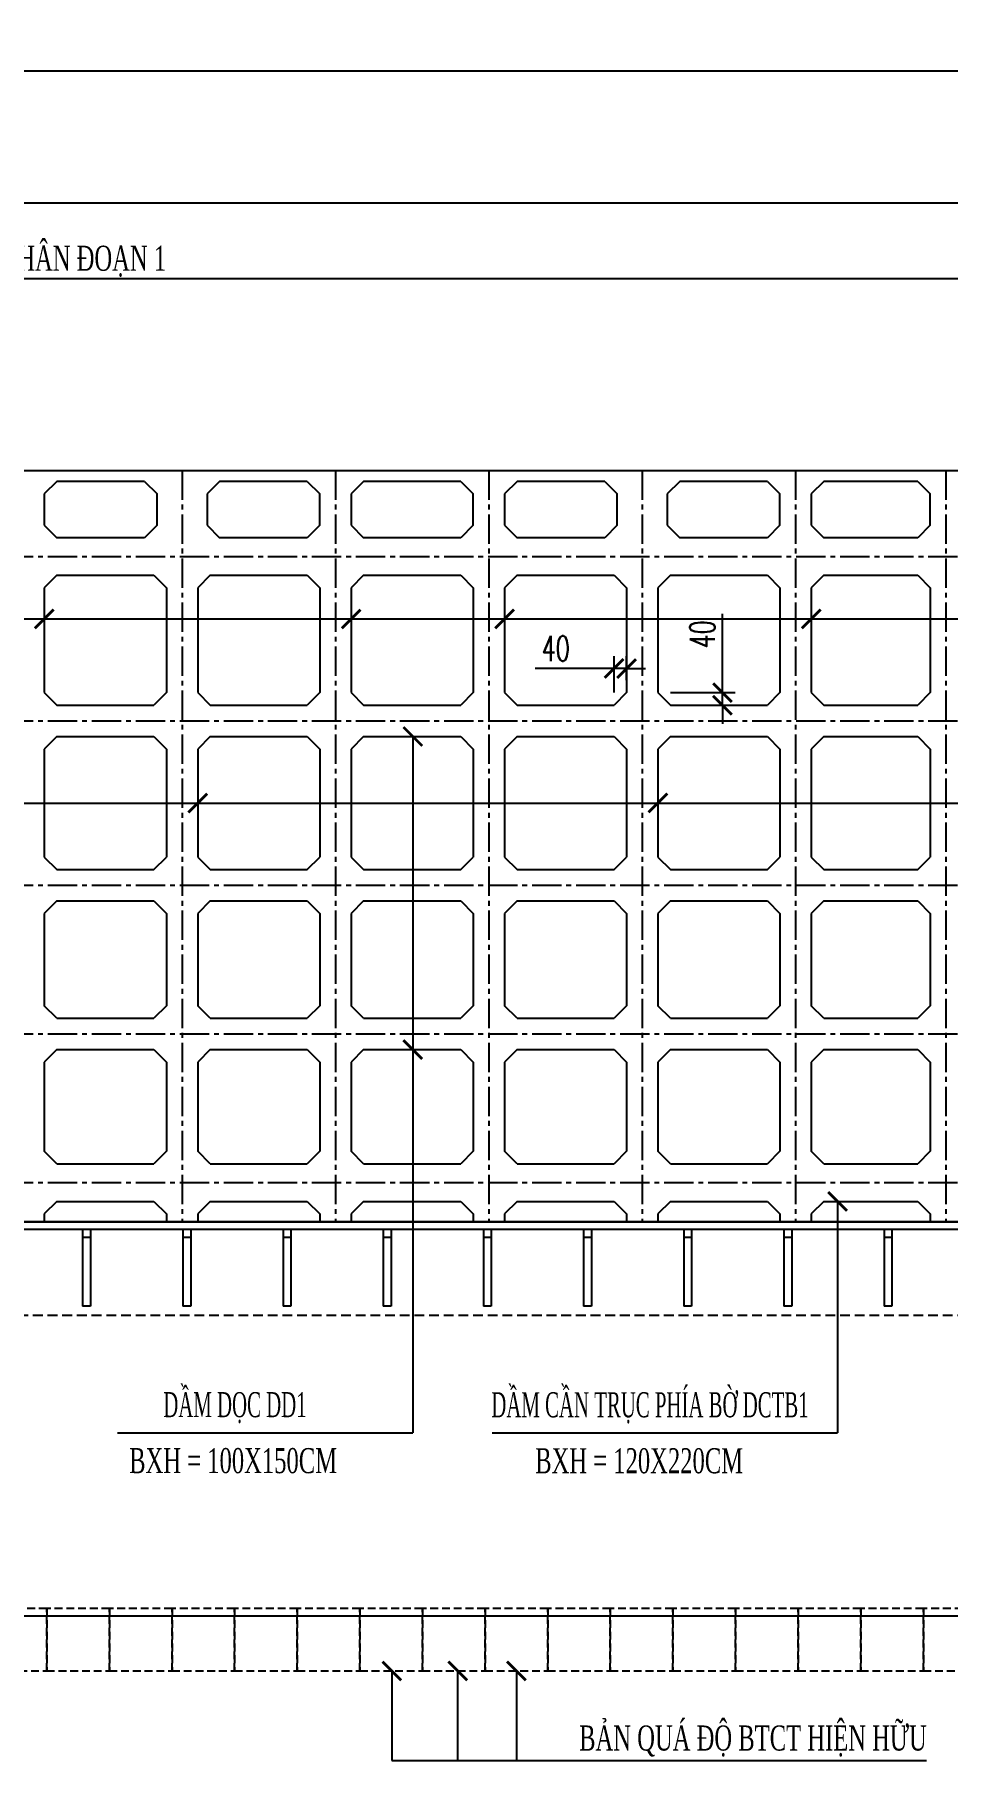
# Model space of a CAD drawing. Extents: x -64479 to 90650, y -38385 to 38270.
# Drawn here: x -46533 to -43617, y -3322 to 2191 of the extents above; entities that cross this region are included whole.
import ezdxf
from ezdxf.enums import TextEntityAlignment as Align

# ---------------------------------------------------------------- set-up
doc = ezdxf.new("R2010")
doc.units = 0
doc.header["$MEASUREMENT"] = 0
doc.linetypes.add('CENTER2', pattern=[1.125, 0.75, -0.125, 0.125, -0.125])
doc.linetypes.add('HIDDEN', pattern=[0.375, 0.25, -0.125])
doc.layers.get('0').update_dxf_attribs({"linetype": 'CONTINUOUS'})
for name, color, linetype in [('BORDER', 2, 'CONTINUOUS'), ('CENTER', 9, 'CENTER2'), ('Dam', 4, 'CONTINUOUS'), ('DIMENSION', 4, 'CONTINUOUS'), ('HIDDEN', 4, 'HIDDEN'), ('STEEL', 1, 'CONTINUOUS'), ('TEXT', 3, 'CONTINUOUS')]:
    doc.layers.add(name, color=color, linetype=linetype)
doc.styles.add('DIM', font='romans.shx', dxfattribs={"width": 0.65})
doc.styles.add('THUONG', font='vntimeh.shx')
doc.dimstyles.new('400.Ph', dxfattribs={"dimscale": 400, "dimtxt": 0.2, "dimasz": 0.15, "dimexe": 0.1, "dimexo": 0.1, "dimgap": 0.06, "dimtad": 1, "dimdec": 0, "dimzin": 0, "dimdsep": 46, "dimtxsty": 'DIM', "dimblk": 'ARCHTICK', "dimcen": 0.15, "dimdle": 0.1, "dimclrd": 256, "dimclre": 7, "dimclrt": 6, "dimadec": 0, "dimazin": 0, "dimtfac": 1, "dimtdec": 0, "dimtix": 1, "dimtmove": 0, "dimatfit": 3, "dimldrblk": 'ARCHTICK', "dimfxl": 1, "dimtolj": 1, "dimtzin": 0, "dimarcsym": 0})

# ---------------------------------------------------------------- blocks, each defined once
blk = doc.blocks.new('_ArchTick')
at = {"color": 0, "linetype": 'ByBlock', "const_width": 0.15}
blk.add_lwpolyline([(-0.5, -0.5), (0.5, 0.5)], dxfattribs=at)
blk = doc.blocks.new('*D66')
at = {"layer": 'DIMENSION', "color": 7, "lineweight": -2}
for p, q in [((-50569.07362314267, 838.9128013994449), (-50569.07362314267, 2114.759046544601)), ((-12849.07362314814, 838.9128013993758), (-12849.07362314814, 2114.759046544601))]:
    blk.add_line(p, q, dxfattribs=at)
at = {"layer": 'DIMENSION', "lineweight": -2}
blk.add_line((-50609.07362314267, 2074.759046544601), (-12809.07362314814, 2074.759046544601), dxfattribs=at)
at = {"layer": 'DIMENSION', "lineweight": -2, "xscale": 60, "yscale": 60, "zscale": 60, "rotation": 180}
blk.add_blockref('_ArchTick', (-50569.07362314267, 2074.759046544601), dxfattribs=at)
at = {"layer": 'DIMENSION', "lineweight": -2, "xscale": 60, "yscale": 60, "zscale": 60}
blk.add_blockref('_ArchTick', (-12849.07362314814, 2074.759046544601), dxfattribs=at)
at = {"layer": 'DIMENSION', "color": 6, "insert": (-31709.07362314541, 2138.759046544601), "char_height": 80, "attachment_point": 5, "style": 'DIM'}
blk.add_mtext('\\A1;37720', dxfattribs=at)
blk = doc.blocks.new('Ban qua do 200x200')
at = {"layer": 'HIDDEN', "ltscale": 100}
blk.add_lwpolyline([(0, 0), (200, 0), (200, 200), (0, 200)], close=True, dxfattribs=at)
blk = doc.blocks.new('*D564')
at = {"layer": 'DIMENSION', "lineweight": -2}
blk.add_line((-59185.90932937031, -14431.00599132664), (-51562.90932937166, -14431.00599132664), dxfattribs=at)
at = {"layer": 'DIMENSION', "color": 7, "lineweight": -2}
for p, q in [((-59145.90932937031, -15004.43129209077), (-59145.90932937031, -14391.00599132664)), ((-51602.90932937166, -15004.43129209077), (-51602.90932937166, -14391.00599132664))]:
    blk.add_line(p, q, dxfattribs=at)
at = {"layer": 'DIMENSION', "lineweight": -2, "xscale": 60, "yscale": 60, "zscale": 60, "rotation": 180}
blk.add_blockref('_ArchTick', (-59145.90932937031, -14431.00599132664), dxfattribs=at)
at = {"layer": 'DIMENSION', "lineweight": -2, "xscale": 60, "yscale": 60, "zscale": 60}
blk.add_blockref('_ArchTick', (-51602.90932937166, -14431.00599132664), dxfattribs=at)
at = {"layer": 'DIMENSION', "color": 6, "insert": (-55435.87162873328, -14367.00599132664), "char_height": 80, "attachment_point": 5, "style": 'DIM'}
blk.add_mtext('\\A1;7543', dxfattribs=at)
blk = doc.blocks.new('*D466')
at = {"layer": 'DIMENSION', "color": 7, "lineweight": -2}
for p, q in [((-50569.07362314272, 838.9128013994449), (-50569.07362314272, 1693.34764504453)), ((-27937.07362315865, 838.91280139928), (-27937.07362315865, 1693.34764504453))]:
    blk.add_line(p, q, dxfattribs=at)
at = {"layer": 'DIMENSION', "lineweight": -2}
blk.add_line((-50609.07362314272, 1653.34764504453), (-27897.07362315865, 1653.34764504453), dxfattribs=at)
at = {"layer": 'DIMENSION', "lineweight": -2, "xscale": 60, "yscale": 60, "zscale": 60, "rotation": 180}
blk.add_blockref('_ArchTick', (-50569.07362314272, 1653.34764504453), dxfattribs=at)
at = {"layer": 'DIMENSION', "lineweight": -2, "xscale": 60, "yscale": 60, "zscale": 60}
blk.add_blockref('_ArchTick', (-27937.07362315865, 1653.34764504453), dxfattribs=at)
at = {"layer": 'DIMENSION', "color": 6, "insert": (-39253.07362315068, 1717.347645044531), "char_height": 80, "attachment_point": 5, "style": 'DIM'}
blk.add_mtext('\\A1;22632', dxfattribs=at)
blk = doc.blocks.new('*D504')
at = {"layer": 'DIMENSION', "lineweight": -2}
for p, q in [((-44335.78916866728, 88.91280139940494), (-44335.78916866728, 341.1032775898811)), ((-44335.78916866728, 48.91280139940494), (-44335.78916866728, 88.91280139940494)), ((-44335.78916866728, 48.91280139940494), (-44335.78916866728, -11.08719860059505))]:
    blk.add_line(p, q, dxfattribs=at)
at = {"layer": 'DIMENSION', "color": 7, "lineweight": -2}
for p, q in [((-44502.07362314275, 88.91280139940498), (-44295.78916866728, 88.91280139940493)), ((-44462.07362314275, 48.91280139940498), (-44295.78916866728, 48.91280139940493))]:
    blk.add_line(p, q, dxfattribs=at)
at = {"layer": 'DIMENSION', "lineweight": -2, "xscale": 60, "yscale": 60, "zscale": 60}
for p, rotation in [((-44335.78916866728, 88.91280139940494), 270), ((-44335.78916866728, 48.91280139940494), 90)]:
    blk.add_blockref('_ArchTick', p, dxfattribs=dict(at, rotation=rotation))
at = {"layer": 'DIMENSION', "color": 6, "insert": (-44399.78916866728, 275.0080394946359), "char_height": 80, "attachment_point": 5, "rotation": 90, "style": 'DIM'}
blk.add_mtext('\\A1;40', dxfattribs=at)
blk = doc.blocks.new('*D505')
at = {"layer": 'DIMENSION', "lineweight": -2}
for p, q in [((-44682.07362314278, 166.029825670179), (-44934.26409933325, 166.029825670179)), ((-44642.07362314276, 166.029825670179), (-44682.07362314278, 166.029825670179)), ((-44642.07362314276, 166.029825670179), (-44582.07362314277, 166.029825670179))]:
    blk.add_line(p, q, dxfattribs=at)
at = {"layer": 'DIMENSION', "color": 7, "lineweight": -2}
for p, q in [((-44682.07362314278, 88.91280139939771), (-44682.07362314278, 206.029825670179)), ((-44642.07362314276, 128.9128013993977), (-44642.07362314276, 206.029825670179))]:
    blk.add_line(p, q, dxfattribs=at)
at = {"layer": 'DIMENSION', "lineweight": -2, "xscale": 60, "yscale": 60, "zscale": 60}
blk.add_blockref('_ArchTick', (-44682.07362314278, 166.029825670179), dxfattribs=at)
at = {"layer": 'DIMENSION', "lineweight": -2, "xscale": 60, "yscale": 60, "zscale": 60, "rotation": 180}
blk.add_blockref('_ArchTick', (-44642.07362314276, 166.029825670179), dxfattribs=at)
at = {"layer": 'DIMENSION', "color": 6, "insert": (-44868.16886123802, 230.029825670179), "char_height": 80, "attachment_point": 5, "style": 'DIM'}
blk.add_mtext('\\A1;40', dxfattribs=at)
blk = doc.blocks.new('PD DD')
at = {"layer": 'BORDER'}
for p, q in [((-59145.90932937031, -15044.43129209077), (-51602.90932937166, -15044.43129209079)), ((-59145.90932936373, -17444.43129209077), (-51602.90932936022, -17444.43129209064))]:
    blk.add_line(p, q, dxfattribs=at)
at = {"layer": 'CENTER', "ltscale": 125}
for p, q in [((-54638.90932937032, -15044.43129209077), (-54638.90932937032, -17444.43129209077)), ((-54638.90932937032, -15044.43129209077), (-54638.90932937032, -17444.43129209077)), ((-54148.90932937033, -15044.43129209077), (-54148.90932937033, -17444.43129209077)), ((-54148.90932937033, -15044.43129209077), (-54148.90932937033, -17444.43129209077)), ((-53658.90932937032, -15044.43129209077), (-53658.90932937032, -17444.43129209077)), ((-53658.90932937032, -15044.43129209077), (-53658.90932937032, -17444.43129209077)), ((-53168.90932937033, -15044.43129209077), (-53168.90932937033, -17444.43129209077)), ((-53168.90932937033, -15044.43129209077), (-53168.90932937033, -17444.43129209077)), ((-52678.90932937032, -15044.43129209077), (-52678.90932937032, -17444.43129209077)), ((-52678.90932937032, -15044.43129209077), (-52678.90932937032, -17444.43129209077)), ((-52198.90932937032, -15044.43129209077), (-52198.90932937032, -17444.43129209077)), ((-52198.90932937032, -15044.43129209077), (-52198.90932937032, -17444.43129209077)), ((-59145.90932937031, -15319.43129209077), (-51601.90932937028, -15319.43129209077)), ((-59145.90932937031, -15844.43129209077), (-51601.90932937028, -15844.43129209077)), ((-59145.90932937031, -16369.43129209077), (-51601.90932937028, -16369.43129209077)), ((-59145.90932937031, -16844.43129209077), (-51601.90932937028, -16844.43129209077)), ((-59145.90932937031, -17319.43129209077), (-51601.90932937028, -17319.43129209077))]:
    blk.add_line(p, q, dxfattribs=at)
at = {"layer": 'Dam', "ltscale": 200}
for p, q in [((-55038.90932937031, -15079.43129209077), (-55078.90932937033, -15119.43129209077)), ((-54758.90932937033, -15079.43129209077), (-54718.90932937032, -15119.43129209077)), ((-54518.90932937033, -15079.43129209077), (-54558.90932937032, -15119.43129209077)), ((-54238.90932937034, -15079.43129209077), (-54198.90932937033, -15119.43129209078)), ((-54058.90932937031, -15079.43129209077), (-54098.90932937033, -15119.43129209078)), ((-53748.90932937033, -15079.43129209077), (-53708.90932937032, -15119.43129209077)), ((-53568.90932937032, -15079.43129209077), (-53608.90932937032, -15119.43129209077)), ((-53288.90932937032, -15079.43129209077), (-53248.90932937033, -15119.43129209077)), ((-53048.90932937032, -15079.43129209077), (-53088.90932937033, -15119.43129209077)), ((-52768.90932937033, -15079.43129209077), (-52728.90932937032, -15119.43129209077)), ((-52588.90932937032, -15079.43129209077), (-52628.90932937033, -15119.43129209077)), ((-52288.90932937033, -15079.43129209077), (-52248.90932937032, -15119.43129209079)), ((-55078.90932937033, -15119.43129209077), (-55078.90932937033, -15219.43129209079)), ((-54718.90932937032, -15219.43129209078), (-54718.90932937032, -15119.43129209077)), ((-54558.90932937032, -15119.43129209077), (-54558.90932937032, -15219.43129209078)), ((-54198.90932937033, -15219.43129209079), (-54198.90932937033, -15119.43129209078)), ((-54098.90932937033, -15119.43129209078), (-54098.90932937033, -15219.43129209079)), ((-53708.90932937032, -15219.43129209078), (-53708.90932937032, -15119.43129209077)), ((-53608.90932937032, -15119.43129209077), (-53608.90932937032, -15219.43129209078)), ((-53248.90932937033, -15219.43129209078), (-53248.90932937033, -15119.43129209077)), ((-53088.90932937033, -15119.43129209077), (-53088.90932937033, -15219.43129209078)), ((-52728.90932937032, -15219.43129209078), (-52728.90932937032, -15119.43129209077)), ((-52628.90932937033, -15119.43129209077), (-52628.90932937033, -15219.43129209078)), ((-52248.90932937032, -15219.43129209079), (-52248.90932937032, -15119.43129209079)), ((-55078.90932937033, -15219.43129209079), (-55038.90932937033, -15259.43129209078)), ((-54718.90932937032, -15219.43129209078), (-54758.90932937033, -15259.43129209078)), ((-54558.90932937032, -15219.43129209078), (-54518.90932937032, -15259.43129209078)), ((-54198.90932937033, -15219.43129209079), (-54238.90932937031, -15259.43129209078)), ((-54098.90932937033, -15219.43129209079), (-54058.90932937033, -15259.43129209078)), ((-53708.90932937032, -15219.43129209078), (-53748.90932937033, -15259.43129209078)), ((-53608.90932937032, -15219.43129209078), (-53568.90932937032, -15259.43129209078)), ((-53248.90932937033, -15219.43129209078), (-53288.90932937032, -15259.43129209078)), ((-53088.90932937033, -15219.43129209078), (-53048.90932937032, -15259.43129209078)), ((-52728.90932937032, -15219.43129209078), (-52768.90932937033, -15259.43129209078)), ((-52628.90932937033, -15219.43129209078), (-52588.90932937032, -15259.43129209078)), ((-52248.90932937032, -15219.43129209079), (-52288.90932937031, -15259.43129209078)), ((-55038.90932937034, -15379.43129209081), (-55078.90932937034, -15419.43129209081)), ((-55038.90932937033, -15379.43129209081), (-54728.90932937034, -15379.43129209081)), ((-54728.90932937034, -15379.43129209081), (-54688.90932937034, -15419.43129209081)), ((-54548.90932937034, -15379.43129209081), (-54588.90932937034, -15419.43129209081)), ((-54548.90932937033, -15379.43129209081), (-54238.90932937034, -15379.43129209081)), ((-54238.90932937034, -15379.43129209081), (-54198.90932937033, -15419.43129209081)), ((-54058.90932937034, -15379.43129209081), (-54098.90932937034, -15419.43129209081)), ((-54058.90932937033, -15379.43129209081), (-53748.90932937034, -15379.43129209081)), ((-53748.90932937034, -15379.43129209081), (-53708.90932937034, -15419.43129209081)), ((-53568.90932937034, -15379.43129209081), (-53608.90932937034, -15419.43129209081)), ((-53568.90932937033, -15379.43129209081), (-53258.90932937034, -15379.43129209081)), ((-53258.90932937034, -15379.43129209081), (-53218.90932937034, -15419.43129209081)), ((-53078.90932937034, -15379.43129209081), (-53118.90932937034, -15419.43129209081)), ((-53078.90932937033, -15379.43129209081), (-52768.90932937034, -15379.43129209081)), ((-52768.90932937034, -15379.43129209081), (-52728.90932937034, -15419.43129209081)), ((-52588.90932937034, -15379.43129209081), (-52628.90932937033, -15419.43129209081)), ((-52588.90932937033, -15379.43129209081), (-52288.90932937033, -15379.43129209081)), ((-52288.90932937034, -15379.43129209081), (-52248.90932937034, -15419.43129209081)), ((-55078.90932937034, -15419.43129209081), (-55078.90932937034, -15754.43129209081)), ((-54688.90932937034, -15419.43129209081), (-54688.90932937036, -15754.43129209082)), ((-54588.90932937034, -15419.43129209081), (-54588.90932937034, -15754.43129209081)), ((-54198.90932937033, -15419.43129209081), (-54198.90932937035, -15754.43129209082)), ((-54098.90932937034, -15419.43129209081), (-54098.90932937034, -15754.43129209081)), ((-53708.90932937034, -15419.43129209081), (-53708.90932937036, -15754.43129209082)), ((-53608.90932937034, -15419.43129209081), (-53608.90932937034, -15754.43129209081)), ((-53218.90932937034, -15419.43129209081), (-53218.90932937035, -15754.43129209082)), ((-53118.90932937034, -15419.43129209081), (-53118.90932937034, -15754.43129209081)), ((-52728.90932937034, -15419.43129209081), (-52728.90932937035, -15754.43129209082)), ((-52628.90932937033, -15419.43129209081), (-52628.90932937033, -15754.43129209081)), ((-52248.90932937034, -15419.43129209081), (-52248.90932937035, -15754.43129209082)), ((-55078.90932937034, -15754.43129209081), (-55038.90932937034, -15794.43129209081)), ((-54688.90932937036, -15754.43129209082), (-54728.90932937035, -15794.43129209082)), ((-54588.90932937034, -15754.43129209081), (-54548.90932937034, -15794.43129209081)), ((-54198.90932937035, -15754.43129209082), (-54238.90932937036, -15794.43129209082)), ((-54098.90932937034, -15754.43129209081), (-54058.90932937034, -15794.43129209081)), ((-53708.90932937036, -15754.43129209082), (-53748.90932937035, -15794.43129209082)), ((-53608.90932937034, -15754.43129209081), (-53568.90932937034, -15794.43129209081)), ((-53218.90932937035, -15754.43129209082), (-53258.90932937035, -15794.43129209082)), ((-53118.90932937034, -15754.43129209081), (-53078.90932937034, -15794.43129209081)), ((-52728.90932937035, -15754.43129209082), (-52768.90932937035, -15794.43129209082)), ((-52628.90932937033, -15754.43129209081), (-52588.90932937034, -15794.43129209081)), ((-52248.90932937035, -15754.43129209082), (-52288.90932937035, -15794.43129209082)), ((-55038.90932937033, -15794.43129209081), (-54728.90932937037, -15794.43129209082)), ((-54548.90932937033, -15794.43129209081), (-54238.90932937037, -15794.43129209082)), ((-54058.90932937033, -15794.43129209081), (-53748.90932937037, -15794.43129209082)), ((-53568.90932937033, -15794.43129209081), (-53258.90932937037, -15794.43129209082)), ((-53078.90932937033, -15794.43129209081), (-52768.90932937036, -15794.43129209082)), ((-52588.90932937033, -15794.43129209081), (-52288.90932937035, -15794.43129209082)), ((-55038.90932937034, -15894.43129209081), (-55078.90932937034, -15934.43129209081)), ((-55038.90932937033, -15894.43129209081), (-54728.90932937034, -15894.43129209082)), ((-54728.90932937034, -15894.43129209082), (-54688.90932937034, -15934.43129209082)), ((-54548.90932937034, -15894.43129209081), (-54588.90932937034, -15934.43129209081)), ((-54548.90932937033, -15894.43129209081), (-54238.90932937035, -15894.43129209082)), ((-54238.90932937034, -15894.43129209082), (-54198.90932937033, -15934.43129209082)), ((-54058.90932937034, -15894.43129209081), (-54098.90932937034, -15934.43129209081)), ((-54058.90932937033, -15894.43129209081), (-53748.90932937034, -15894.43129209082)), ((-53748.90932937034, -15894.43129209082), (-53708.90932937034, -15934.43129209082)), ((-53568.90932937034, -15894.43129209081), (-53608.90932937034, -15934.43129209081)), ((-53568.90932937033, -15894.43129209081), (-53258.90932937035, -15894.43129209082)), ((-53258.90932937034, -15894.43129209082), (-53218.90932937034, -15934.43129209082)), ((-53078.90932937034, -15894.43129209081), (-53118.90932937034, -15934.43129209081)), ((-53078.90932937033, -15894.43129209081), (-52768.90932937035, -15894.43129209082)), ((-52768.90932937034, -15894.43129209082), (-52728.90932937034, -15934.43129209082)), ((-52588.90932937034, -15894.43129209081), (-52628.90932937033, -15934.43129209081)), ((-52588.90932937033, -15894.43129209081), (-52288.90932937034, -15894.43129209082)), ((-52288.90932937034, -15894.43129209082), (-52248.90932937034, -15934.43129209082)), ((-55078.90932937034, -15934.43129209081), (-55078.90932937034, -16279.43129209082)), ((-54688.90932937034, -15934.43129209082), (-54688.90932937032, -16279.43129209081)), ((-54588.90932937034, -15934.43129209081), (-54588.90932937034, -16279.43129209082)), ((-54198.90932937033, -15934.43129209082), (-54198.90932937033, -16279.43129209081)), ((-54098.90932937034, -15934.43129209081), (-54098.90932937034, -16279.43129209082)), ((-53708.90932937034, -15934.43129209082), (-53708.90932937032, -16279.43129209081)), ((-53608.90932937034, -15934.43129209081), (-53608.90932937034, -16279.43129209082)), ((-53218.90932937034, -15934.43129209082), (-53218.90932937033, -16279.43129209081)), ((-53118.90932937034, -15934.43129209081), (-53118.90932937034, -16279.43129209082)), ((-52728.90932937034, -15934.43129209082), (-52728.90932937032, -16279.43129209081)), ((-52628.90932937033, -15934.43129209081), (-52628.90932937033, -16279.43129209082)), ((-52248.90932937034, -15934.43129209082), (-52248.90932937032, -16279.43129209081)), ((-55078.90932937034, -16279.43129209082), (-55038.90932937034, -16319.43129209082)), ((-54728.90932937032, -16319.43129209081), (-54688.90932937032, -16279.43129209081)), ((-54588.90932937034, -16279.43129209082), (-54548.90932937034, -16319.43129209082)), ((-54238.90932937032, -16319.43129209081), (-54198.90932937033, -16279.43129209081)), ((-54098.90932937034, -16279.43129209082), (-54058.90932937034, -16319.43129209082)), ((-53748.90932937033, -16319.43129209081), (-53708.90932937032, -16279.43129209081)), ((-53608.90932937034, -16279.43129209082), (-53568.90932937034, -16319.43129209082)), ((-53258.90932937032, -16319.43129209081), (-53218.90932937033, -16279.43129209081)), ((-53118.90932937034, -16279.43129209082), (-53078.90932937034, -16319.43129209082)), ((-52768.90932937033, -16319.43129209081), (-52728.90932937032, -16279.43129209081)), ((-52628.90932937033, -16279.43129209082), (-52588.90932937034, -16319.43129209082)), ((-52288.90932937033, -16319.43129209081), (-52248.90932937032, -16279.43129209081)), ((-55038.90932937032, -16319.43129209082), (-54728.90932937032, -16319.43129209081)), ((-54548.90932937033, -16319.43129209082), (-54238.90932937032, -16319.43129209081)), ((-54058.90932937032, -16319.43129209082), (-53748.90932937033, -16319.43129209081)), ((-53568.90932937032, -16319.43129209082), (-53258.90932937032, -16319.43129209081)), ((-53078.90932937032, -16319.43129209082), (-52768.90932937033, -16319.43129209081)), ((-52588.90932937032, -16319.43129209082), (-52288.90932937033, -16319.43129209081)), ((-55038.90932937036, -16419.43129209082), (-55078.90932937035, -16459.43129209082)), ((-55038.90932937035, -16419.43129209082), (-54728.90932937034, -16419.43129209082)), ((-54728.90932937034, -16419.43129209082), (-54688.90932937034, -16459.43129209082)), ((-54548.90932937035, -16419.43129209082), (-54588.90932937035, -16459.43129209082)), ((-54548.90932937034, -16419.43129209082), (-54238.90932937035, -16419.43129209082)), ((-54238.90932937034, -16419.43129209082), (-54198.90932937033, -16459.43129209082)), ((-54058.90932937035, -16419.43129209082), (-54098.90932937035, -16459.43129209082)), ((-54058.90932937035, -16419.43129209082), (-53748.90932937034, -16419.43129209082)), ((-53748.90932937034, -16419.43129209082), (-53708.90932937034, -16459.43129209082)), ((-53568.90932937035, -16419.43129209082), (-53608.90932937035, -16459.43129209082)), ((-53568.90932937035, -16419.43129209082), (-53258.90932937035, -16419.43129209082)), ((-53258.90932937034, -16419.43129209082), (-53218.90932937034, -16459.43129209082)), ((-53078.90932937035, -16419.43129209082), (-53118.90932937036, -16459.43129209082)), ((-53078.90932937034, -16419.43129209082), (-52768.90932937035, -16419.43129209082)), ((-52768.90932937034, -16419.43129209082), (-52728.90932937034, -16459.43129209082)), ((-52588.90932937036, -16419.43129209082), (-52628.90932937035, -16459.43129209082)), ((-52588.90932937035, -16419.43129209082), (-52288.90932937034, -16419.43129209082)), ((-52288.90932937034, -16419.43129209082), (-52248.90932937034, -16459.43129209082)), ((-55078.90932937035, -16459.43129209082), (-55078.90932937034, -16754.43129209081)), ((-54688.90932937034, -16459.43129209082), (-54688.90932937034, -16754.43129209081)), ((-54588.90932937035, -16459.43129209082), (-54588.90932937034, -16754.43129209081)), ((-54198.90932937033, -16459.43129209082), (-54198.90932937033, -16754.43129209081)), ((-54098.90932937035, -16459.43129209082), (-54098.90932937034, -16754.43129209081)), ((-53708.90932937034, -16459.43129209082), (-53708.90932937034, -16754.43129209081)), ((-53608.90932937035, -16459.43129209082), (-53608.90932937034, -16754.43129209081)), ((-53218.90932937034, -16459.43129209082), (-53218.90932937034, -16754.43129209081)), ((-53118.90932937036, -16459.43129209082), (-53118.90932937034, -16754.43129209081)), ((-52728.90932937034, -16459.43129209082), (-52728.90932937034, -16754.43129209081)), ((-52628.90932937035, -16459.43129209082), (-52628.90932937033, -16754.43129209081)), ((-52248.90932937034, -16459.43129209082), (-52248.90932937034, -16754.43129209081)), ((-55038.90932937034, -16794.43129209081), (-55078.90932937034, -16754.43129209081)), ((-54688.90932937034, -16754.43129209081), (-54728.90932937034, -16794.43129209081)), ((-54548.90932937034, -16794.43129209081), (-54588.90932937034, -16754.43129209081)), ((-54198.90932937033, -16754.43129209081), (-54238.90932937034, -16794.43129209081)), ((-54058.90932937034, -16794.43129209081), (-54098.90932937034, -16754.43129209081)), ((-53708.90932937034, -16754.43129209081), (-53748.90932937034, -16794.43129209081)), ((-53568.90932937034, -16794.43129209081), (-53608.90932937034, -16754.43129209081)), ((-53218.90932937034, -16754.43129209081), (-53258.90932937034, -16794.43129209081)), ((-53078.90932937034, -16794.43129209081), (-53118.90932937034, -16754.43129209081)), ((-52728.90932937034, -16754.43129209081), (-52768.90932937034, -16794.43129209081)), ((-52588.90932937034, -16794.43129209081), (-52628.90932937033, -16754.43129209081)), ((-52248.90932937034, -16754.43129209081), (-52288.90932937034, -16794.43129209081)), ((-55038.90932937033, -16794.43129209081), (-54728.90932937034, -16794.43129209081)), ((-54548.90932937033, -16794.43129209081), (-54238.90932937034, -16794.43129209081)), ((-54058.90932937033, -16794.43129209081), (-53748.90932937034, -16794.43129209081)), ((-53568.90932937033, -16794.43129209081), (-53258.90932937034, -16794.43129209081)), ((-53078.90932937033, -16794.43129209081), (-52768.90932937034, -16794.43129209081)), ((-52588.90932937033, -16794.43129209081), (-52288.90932937034, -16794.43129209081)), ((-55038.90932937034, -16894.43129209083), (-55078.90932937034, -16934.43129209082)), ((-55038.90932937033, -16894.43129209083), (-54728.90932937034, -16894.43129209082)), ((-54728.90932937034, -16894.43129209082), (-54688.90932937034, -16934.43129209082)), ((-54548.90932937034, -16894.43129209083), (-54588.90932937034, -16934.43129209082)), ((-54548.90932937033, -16894.43129209083), (-54238.90932937035, -16894.43129209082)), ((-54238.90932937034, -16894.43129209082), (-54198.90932937033, -16934.43129209082)), ((-54058.90932937034, -16894.43129209083), (-54098.90932937034, -16934.43129209082)), ((-54058.90932937033, -16894.43129209083), (-53748.90932937034, -16894.43129209082)), ((-53748.90932937034, -16894.43129209082), (-53708.90932937034, -16934.43129209082)), ((-53568.90932937034, -16894.43129209083), (-53608.90932937034, -16934.43129209082)), ((-53568.90932937033, -16894.43129209083), (-53258.90932937035, -16894.43129209082)), ((-53258.90932937034, -16894.43129209082), (-53218.90932937034, -16934.43129209082)), ((-53078.90932937034, -16894.43129209083), (-53118.90932937034, -16934.43129209082)), ((-53078.90932937033, -16894.43129209083), (-52768.90932937035, -16894.43129209082)), ((-52768.90932937034, -16894.43129209082), (-52728.90932937034, -16934.43129209082)), ((-52588.90932937034, -16894.43129209083), (-52628.90932937033, -16934.43129209082)), ((-52588.90932937033, -16894.43129209083), (-52288.90932937033, -16894.43129209082)), ((-52288.90932937034, -16894.43129209082), (-52248.90932937034, -16934.43129209082)), ((-55078.90932937034, -16934.43129209082), (-55078.90932937035, -17219.43129209082)), ((-54688.90932937034, -16934.43129209082), (-54688.90932937034, -17219.43129209082)), ((-54588.90932937034, -16934.43129209082), (-54588.90932937035, -17219.43129209082)), ((-54198.90932937033, -16934.43129209082), (-54198.90932937033, -17219.43129209082)), ((-54098.90932937034, -16934.43129209082), (-54098.90932937035, -17219.43129209082)), ((-53708.90932937034, -16934.43129209082), (-53708.90932937034, -17219.43129209082)), ((-53608.90932937034, -16934.43129209082), (-53608.90932937035, -17219.43129209082)), ((-53218.90932937034, -16934.43129209082), (-53218.90932937034, -17219.43129209082)), ((-53118.90932937034, -16934.43129209082), (-53118.90932937036, -17219.43129209082)), ((-52728.90932937034, -16934.43129209082), (-52728.90932937034, -17219.43129209082)), ((-52628.90932937033, -16934.43129209082), (-52628.90932937035, -17219.43129209082)), ((-52248.90932937034, -16934.43129209082), (-52248.90932937034, -17219.43129209082)), ((-55038.90932937036, -17259.43129209082), (-55078.90932937035, -17219.43129209082)), ((-54688.90932937034, -17219.43129209082), (-54728.90932937034, -17259.43129209082)), ((-54548.90932937035, -17259.43129209082), (-54588.90932937035, -17219.43129209082)), ((-54198.90932937033, -17219.43129209082), (-54238.90932937034, -17259.43129209082)), ((-54058.90932937035, -17259.43129209082), (-54098.90932937035, -17219.43129209082)), ((-53708.90932937034, -17219.43129209082), (-53748.90932937034, -17259.43129209082)), ((-53568.90932937035, -17259.43129209082), (-53608.90932937035, -17219.43129209082)), ((-53218.90932937034, -17219.43129209082), (-53258.90932937034, -17259.43129209082)), ((-53078.90932937035, -17259.43129209082), (-53118.90932937036, -17219.43129209082)), ((-52728.90932937034, -17219.43129209082), (-52768.90932937034, -17259.43129209082)), ((-52588.90932937036, -17259.43129209082), (-52628.90932937035, -17219.43129209082)), ((-52248.90932937034, -17219.43129209082), (-52288.90932937034, -17259.43129209082)), ((-55038.90932937036, -17259.43129209082), (-54728.90932937035, -17259.43129209082)), ((-54548.90932937035, -17259.43129209082), (-54238.90932937036, -17259.43129209082)), ((-54058.90932937035, -17259.43129209082), (-53748.90932937035, -17259.43129209082)), ((-53568.90932937035, -17259.43129209082), (-53258.90932937035, -17259.43129209082)), ((-53078.90932937035, -17259.43129209082), (-52768.90932937035, -17259.43129209082)), ((-52588.90932937036, -17259.43129209082), (-52288.90932937034, -17259.43129209082)), ((-55038.90932937038, -17379.43129209082), (-55078.90932937038, -17419.43129209082)), ((-55078.90932937038, -17419.43129209082), (-55078.90932937038, -17444.43129209082)), ((-55038.90932937038, -17379.43129209082), (-54728.90932937034, -17379.43129209081)), ((-54728.90932937032, -17379.43129209081), (-54688.90932937034, -17419.43129209081)), ((-54688.90932937034, -17419.43129209081), (-54688.90932937034, -17444.43129209082)), ((-54548.90932937038, -17379.43129209082), (-54588.90932937038, -17419.43129209082)), ((-54588.90932937038, -17419.43129209082), (-54588.90932937038, -17444.43129209082)), ((-54548.90932937038, -17379.43129209082), (-54238.90932937034, -17379.43129209081)), ((-54238.90932937032, -17379.43129209081), (-54198.90932937033, -17419.43129209081)), ((-54198.90932937033, -17419.43129209081), (-54198.90932937033, -17444.43129209082)), ((-54058.90932937039, -17379.43129209082), (-54098.90932937038, -17419.43129209082)), ((-54098.90932937038, -17419.43129209082), (-54098.90932937038, -17444.43129209082)), ((-54058.90932937039, -17379.43129209082), (-53748.90932937034, -17379.43129209081)), ((-53748.90932937033, -17379.43129209081), (-53708.90932937034, -17419.43129209081)), ((-53708.90932937034, -17419.43129209081), (-53708.90932937034, -17444.43129209082)), ((-53568.90932937038, -17379.43129209082), (-53608.90932937039, -17419.43129209082)), ((-53608.90932937039, -17419.43129209082), (-53608.90932937039, -17444.43129209082)), ((-53568.90932937038, -17379.43129209082), (-53258.90932937034, -17379.43129209081)), ((-53258.90932937032, -17379.43129209081), (-53218.90932937034, -17419.43129209081)), ((-53218.90932937034, -17419.43129209081), (-53218.90932937034, -17444.43129209082)), ((-53078.90932937038, -17379.43129209082), (-53118.90932937038, -17419.43129209082)), ((-53118.90932937038, -17419.43129209082), (-53118.90932937038, -17444.43129209082)), ((-53078.90932937038, -17379.43129209082), (-52768.90932937034, -17379.43129209081)), ((-52768.90932937033, -17379.43129209081), (-52728.90932937034, -17419.43129209081)), ((-52728.90932937034, -17419.43129209081), (-52728.90932937034, -17444.43129209082)), ((-52588.90932937038, -17379.43129209082), (-52628.90932937038, -17419.43129209082)), ((-52628.90932937038, -17419.43129209082), (-52628.90932937038, -17444.43129209082)), ((-52588.90932937038, -17379.43129209082), (-52288.90932937033, -17379.43129209081)), ((-52288.90932937033, -17379.43129209081), (-52248.90932937034, -17419.43129209081)), ((-52248.90932937034, -17419.43129209081), (-52248.90932937034, -17444.43129209082))]:
    blk.add_line(p, q, dxfattribs=at)
at = {"layer": 'Dam'}
for p, q in [((-54758.90932937033, -15079.43129209077), (-55038.90932937031, -15079.43129209077)), ((-54238.90932937034, -15079.43129209077), (-54518.90932937033, -15079.43129209077)), ((-53748.90932937033, -15079.43129209077), (-54058.90932937031, -15079.43129209077)), ((-53288.90932937032, -15079.43129209077), (-53568.90932937032, -15079.43129209077)), ((-52768.90932937033, -15079.43129209077), (-53048.90932937032, -15079.43129209077)), ((-52288.90932937033, -15079.43129209077), (-52588.90932937032, -15079.43129209077)), ((-54758.90932937033, -15259.43129209078), (-55038.90932937033, -15259.43129209078)), ((-54238.90932937031, -15259.43129209078), (-54518.90932937032, -15259.43129209078)), ((-53748.90932937033, -15259.43129209078), (-54058.90932937033, -15259.43129209078)), ((-53288.90932937032, -15259.43129209078), (-53568.90932937033, -15259.43129209078)), ((-52768.90932937033, -15259.43129209078), (-53048.90932937033, -15259.43129209078)), ((-52288.90932937031, -15259.43129209078), (-52588.90932937032, -15259.43129209078))]:
    blk.add_line(p, q, dxfattribs=at)
at = {"layer": 'DIMENSION'}
dim = blk.add_linear_dim(base=(-51602.90932937166, -14431.00599132664), p1=(-59145.90932937031, -15044.43129209077), p2=(-51602.90932937166, -15044.43129209077), dimstyle='400.Ph', dxfattribs=at)
dim.commit()
dim.dimension.update_dxf_attribs({"geometry": '*D564', "text_midpoint": (-55435.87162873328, -14431.00599132664), "dimtype": 128})
for points in [[(-55568.90932937034, -15518.84109355178), (-53803.37214925334, -15518.84109355178)], [(-55078.90932937034, -15518.84109355178), (-54420.90932937047, -15518.84109355178)], [(-54098.90932937034, -15518.84109355178), (-53440.90932937048, -15518.84109355178)], [(-53608.90932937034, -15518.84109355178), (-52460.90932937048, -15518.84109355178)], [(-52628.90932937033, -15518.84109355178), (-51480.90932937048, -15518.84109355178)], [(-56058.90932937033, -16106.93129209083), (-54118.90932937035, -16106.93129209083)], [(-54588.90932937034, -16106.93129209083), (-52847.61038362207, -16106.93129209083)], [(-53118.90932937033, -16106.93129209083), (-51178.90932937036, -16106.93129209083)]]:
    blk.add_leader(points, dimstyle='400.Ph', override={"dimtad": 0}, dxfattribs=at)

msp = doc.modelspace()

# ---------------------------------------------------------------- linework, layer by layer
at = {"layer": 'BORDER'}
for p, q in [((-40507.07362314287, -1601.087198600373), (-46787.07362314289, -1601.087198600489)), ((-40507.07362314287, -1601.087198600373), (-46787.07362314289, -1601.087198600489)), ((-40507.07362314287, -1626.087198602243), (-46787.07362314288, -1626.087198601191)), ((-46379.57362314289, -1626.087198601261), (-46379.57362314294, -1871.087198601261)), ((-46354.5736231429, -1651.087198601264), (-46379.57362314289, -1651.087198601261)), ((-46354.5736231429, -1626.087198601264), (-46354.57362314293, -1871.087198601264)), ((-46059.57362314289, -1626.087198601315), (-46059.57362314294, -1871.087198601315)), ((-46034.5736231429, -1651.087198601319), (-46059.57362314289, -1651.087198601315)), ((-46034.5736231429, -1626.087198601319), (-46034.57362314293, -1871.087198601319)), ((-45739.57362314289, -1626.087198601366), (-45739.57362314294, -1871.087198601366)), ((-45714.5736231429, -1651.087198601373), (-45739.57362314289, -1651.087198601366)), ((-45714.5736231429, -1626.087198601373), (-45714.57362314293, -1871.087198601373)), ((-45419.57362314289, -1626.087198601421), (-45419.57362314294, -1871.08719860142)), ((-45394.5736231429, -1651.087198601424), (-45419.57362314289, -1651.087198601421)), ((-45394.5736231429, -1626.087198601424), (-45394.57362314294, -1871.087198601424)), ((-45099.57362314289, -1626.087198601475), (-45099.57362314294, -1871.087198601475)), ((-45074.5736231429, -1651.087198601479), (-45099.57362314289, -1651.087198601475)), ((-45074.5736231429, -1626.087198601479), (-45074.57362314294, -1871.087198601479)), ((-44779.57362314289, -1626.087198601526), (-44779.57362314294, -1871.087198601526)), ((-44754.5736231429, -1651.08719860153), (-44779.57362314289, -1651.087198601526)), ((-44754.5736231429, -1626.08719860153), (-44754.57362314294, -1871.08719860153)), ((-44459.57362314289, -1626.087198601581), (-44459.57362314294, -1871.087198601581)), ((-44434.5736231429, -1651.087198601584), (-44459.57362314289, -1651.087198601581)), ((-44434.5736231429, -1626.087198601585), (-44434.57362314294, -1871.087198601584)), ((-44139.57362314289, -1626.087198601632), (-44139.57362314294, -1871.087198601632)), ((-44114.5736231429, -1651.087198601635), (-44139.57362314289, -1651.087198601632)), ((-44114.5736231429, -1626.087198601635), (-44114.57362314294, -1871.087198601635)), ((-43819.57362314289, -1626.087198601686), (-43819.57362314294, -1871.087198601686)), ((-43794.5736231429, -1651.08719860169), (-43819.57362314289, -1651.087198601686)), ((-43794.5736231429, -1626.08719860169), (-43794.57362314294, -1871.08719860169)), ((-46354.57362314293, -1871.087198601264), (-46379.57362314294, -1871.087198601246)), ((-46034.57362314293, -1871.087198601319), (-46059.57362314294, -1871.087198601301)), ((-45714.57362314293, -1871.087198601373), (-45739.57362314294, -1871.087198601352)), ((-45394.57362314294, -1871.087198601424), (-45419.57362314294, -1871.087198601406)), ((-45074.57362314294, -1871.087198601479), (-45099.57362314294, -1871.087198601461)), ((-44754.57362314294, -1871.08719860153), (-44779.57362314294, -1871.087198601512)), ((-44434.57362314294, -1871.087198601584), (-44459.57362314294, -1871.087198601566)), ((-44114.57362314294, -1871.087198601635), (-44139.57362314294, -1871.087198601617)), ((-43794.57362314294, -1871.08719860169), (-43819.57362314294, -1871.087198601672)), ((-40507.07362314286, -2861.087198600373), (-46787.07362314288, -2861.08719860049))]:
    msp.add_line(p, q, dxfattribs=at)
at = {"layer": 'Dam'}
for p, q in [((-46268.38482452544, -2275.41113367246), (-45324.95629367156, -2275.41113367246)), ((-45071.96880555323, -2275.783736091729), (-43968.06458866876, -2275.783736091729))]:
    msp.add_line(p, q, dxfattribs=at)
at = {"layer": 'STEEL', "color": 1, "linetype": 'HIDDEN', "ltscale": 125}
msp.add_line((-40507.07362314286, -1901.087198600373), (-46787.07362314288, -1901.08719860049), dxfattribs=at)

# ---------------------------------------------------------------- block references
at = {"layer": 'Dam', "linetype": 'HIDDEN', "ltscale": 50}
msp.add_blockref('Ban qua do 200x200', (-43694.07362314309, -3036.065428213806), dxfattribs=at)
at = {"layer": 'DIMENSION'}
for name, p in [('PD DD', (8576.835706227588, 15843.34409349022)), ('Ban qua do 200x200', (-46694.07362314309, -3036.065428213806)), ('Ban qua do 200x200', (-46494.07362314309, -3036.065428213806)), ('Ban qua do 200x200', (-46294.07362314309, -3036.065428213806)), ('Ban qua do 200x200', (-46094.07362314309, -3036.065428213806)), ('Ban qua do 200x200', (-45894.07362314309, -3036.065428213806)), ('Ban qua do 200x200', (-45694.07362314309, -3036.065428213806)), ('Ban qua do 200x200', (-45494.07362314309, -3036.065428213806)), ('Ban qua do 200x200', (-45294.07362314309, -3036.065428213806)), ('Ban qua do 200x200', (-45094.07362314309, -3036.065428213806)), ('Ban qua do 200x200', (-44894.07362314309, -3036.065428213806)), ('Ban qua do 200x200', (-44694.07362314309, -3036.065428213806)), ('Ban qua do 200x200', (-44494.07362314309, -3036.065428213806)), ('Ban qua do 200x200', (-44294.07362314309, -3036.065428213806)), ('Ban qua do 200x200', (-44094.07362314309, -3036.065428213806)), ('Ban qua do 200x200', (-43894.07362314309, -3036.065428213806))]:
    msp.add_blockref(name, p, dxfattribs=at)

# ---------------------------------------------------------------- texts
at = {"layer": 'TEXT', "style": 'THUONG'}
for s, width, p in [('- ph©n ®o¹n 1', 0.65, (-46395.4519031971, 1479.023637581929)), ('dÇm däc dd1', 0.55, (-45893.12377179189, -2181.29516378665)), ('dÇm cÇn trôc phÝa bê dctb1', 0.55, (-44567.41581416256, -2181.667766205919)), ('bXh = 100X150cm', 0.65, (-45899.01574718156, -2364.189282772655)), ('bXh = 120X220cm', 0.65, (-44602.0030665955, -2364.561885191925)), ('b¶n qu¸ ®é btct hiÖn h÷u', 0.65, (-44238.5068561192, -3247.904844937159))]:
    msp.add_text(s, height=80, dxfattribs=dict(at, width=width)).set_placement(p, align=Align.MIDDLE)

# ---------------------------------------------------------------- dimensions: what is measured, and where the dimension line sits
at = {"layer": 'DIMENSION'}
for base, p1, p2, picture, middle in [((-12849.07362314814, 2074.759046544601), (-50569.07362314267, 798.9128013994449), (-12849.07362314814, 798.9128013993759), '*D66', (-31709.07362314541, 2138.759046544601)), ((-27937.07362315865, 1653.34764504453), (-50569.07362314272, 798.912801399445), (-27937.07362315865, 798.91280139928), '*D466', (-39253.07362315068, 1717.347645044531))]:
    dim = msp.add_linear_dim(base=base, p1=p1, p2=p2, dimstyle='400.Ph', dxfattribs=at)
    dim.commit()
    dim.dimension.update_dxf_attribs({"geometry": picture, "text_midpoint": middle})
dim = msp.add_linear_dim(base=(-44335.78916866728, 48.91280139940494), p1=(-44542.07362314275, 88.912801399405), p2=(-44502.07362314275, 48.912801399405), angle=90, dimstyle='400.Ph', dxfattribs=at)
dim.commit()
dim.dimension.update_dxf_attribs({"geometry": '*D504', "text_midpoint": (-44335.78916866728, 275.0080394946359), "dimtype": 160})
dim = msp.add_linear_dim(base=(-44642.07362314276, 166.029825670179), p1=(-44682.07362314278, 48.91280139939772), p2=(-44642.07362314276, 88.91280139939771), dimstyle='400.Ph', dxfattribs=at)
dim.commit()
dim.dimension.update_dxf_attribs({"geometry": '*D505', "text_midpoint": (-44868.16886123802, 166.029825670179), "dimtype": 160})

# ---------------------------------------------------------------- leaders
for points in [[(-45324.95629367151, -51.0871986006091), (-45324.95629367153, -1097.607486448487), (-45324.95629367153, -1275.783736091722)], [(-45324.95629367153, -1051.087198600616), (-45324.95629367156, -2097.607486448495), (-45324.95629367156, -2275.41113367246)], [(-43968.06458866872, -1536.087198600609), (-43968.06458866876, -2097.607486448495), (-43968.06458866876, -2275.783736091729)], [(-45391.89680795412, -3036.065428213806), (-45391.89680795412, -3322.063633149006), (-44081.82843998608, -3322.063633149006)], [(-45181.83205886569, -3036.065428213806), (-45181.83205886569, -3322.063633149006), (-43871.76369089766, -3322.063633149006)], [(-44994.07362314309, -3036.065428213806), (-44994.07362314309, -3322.063633149006), (-43684.00525517506, -3322.063633149006)]]:
    msp.add_leader(points, dimstyle='400.Ph', override={"dimgap": 0.06, "dimtad": 0}, dxfattribs=at)

doc.saveas('drawing.dxf')
